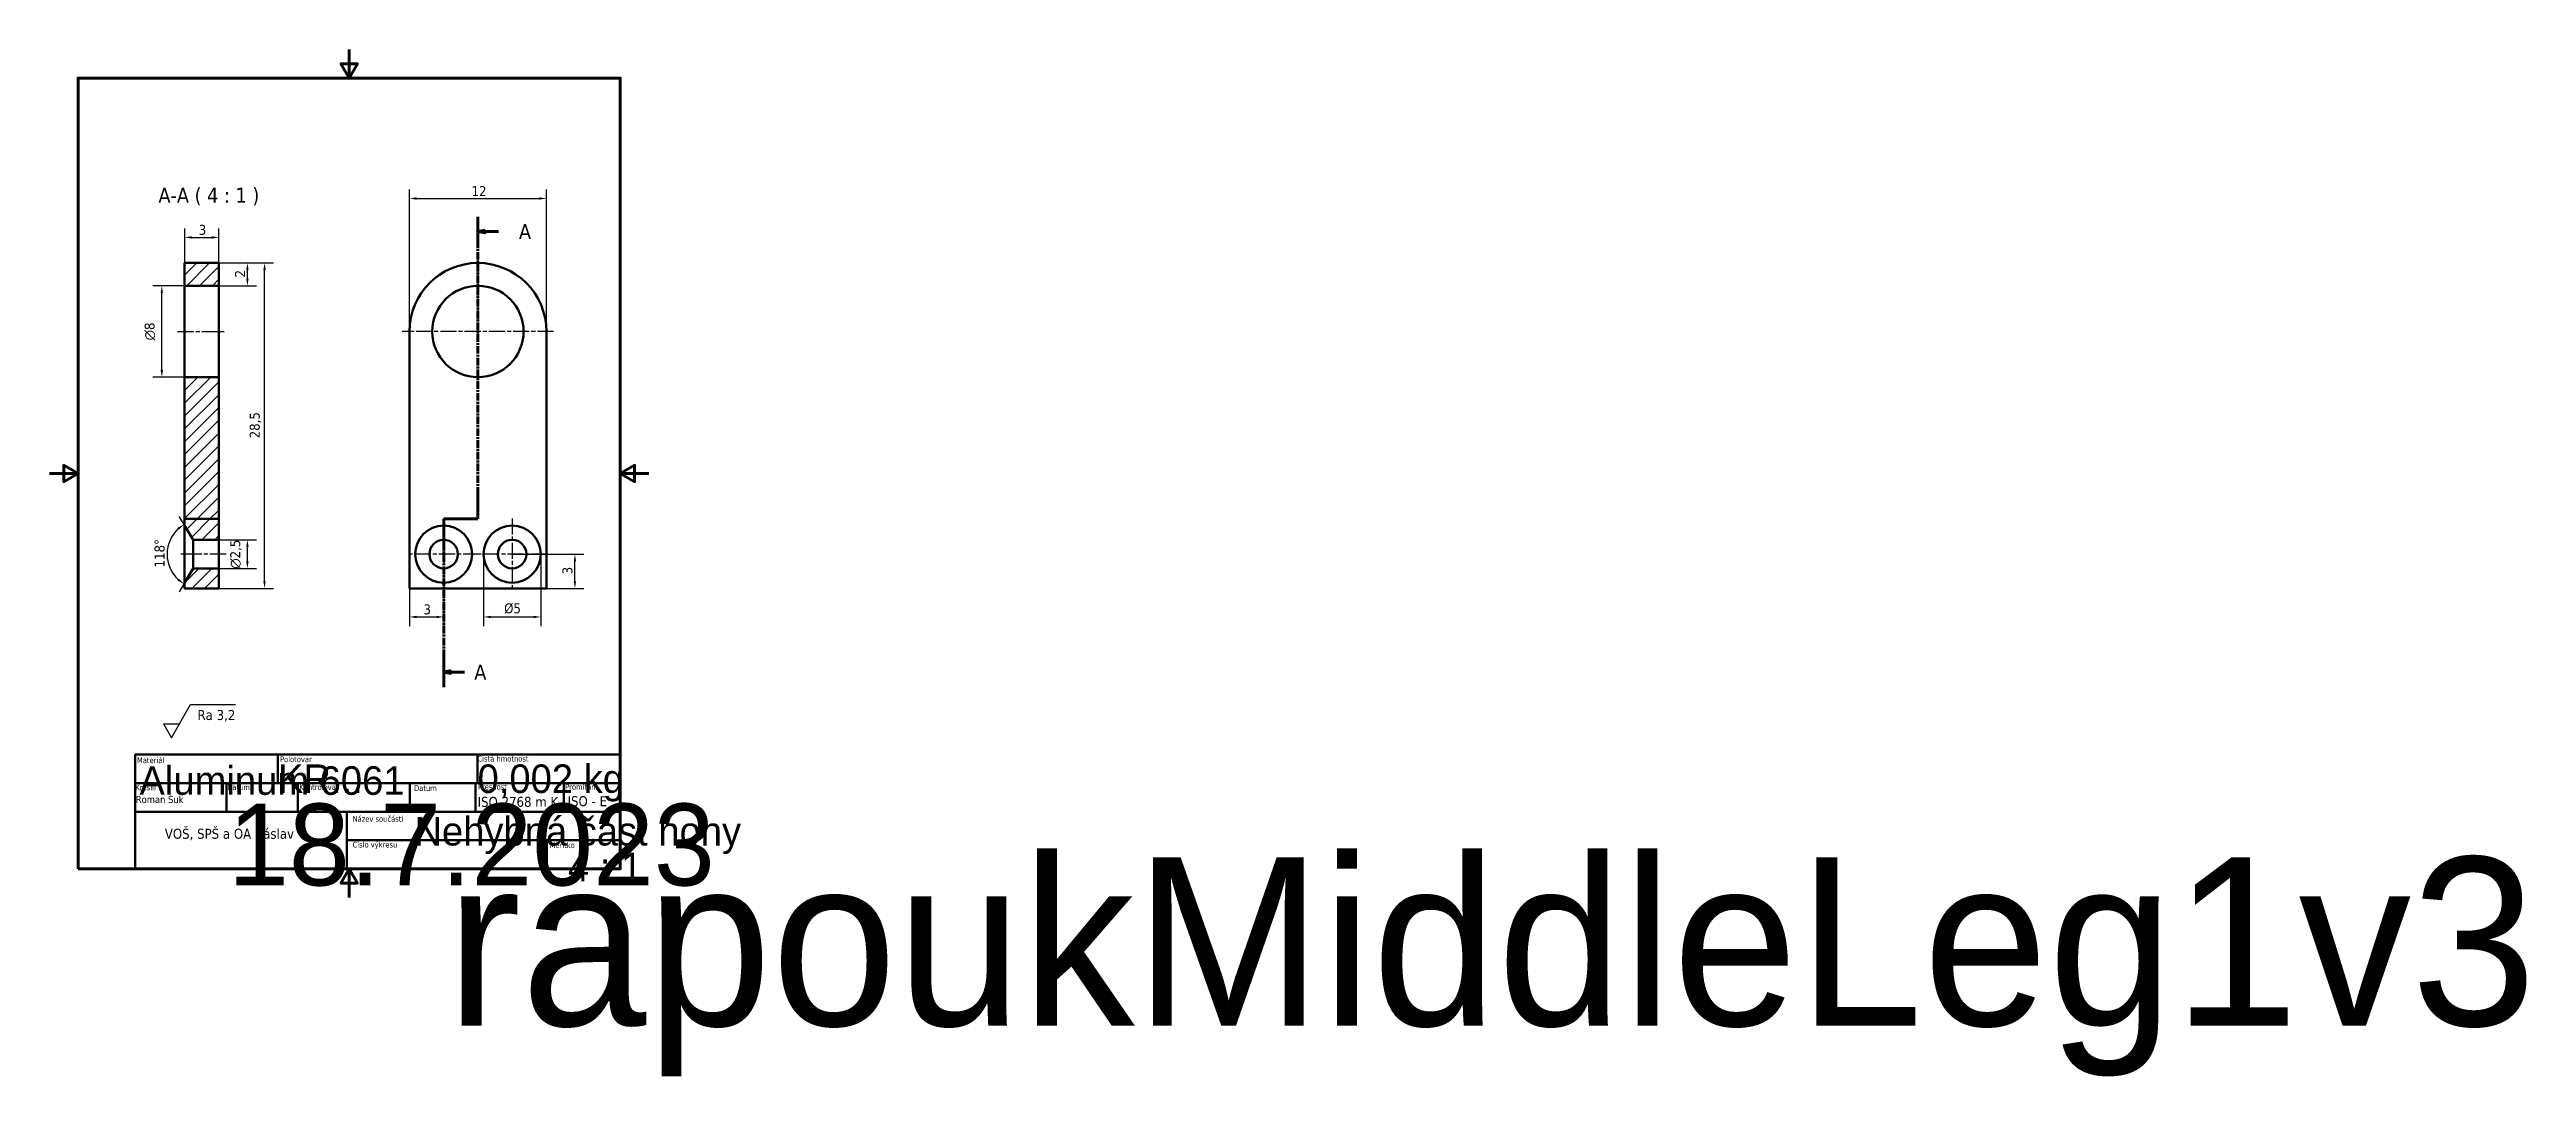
# Model space of a CAD drawing. Header units: millimetres. Extents: x 0 to 217, y -16 to 74.
import ezdxf
from ezdxf.enums import TextEntityAlignment as Align

# ---------------------------------------------------------------- set-up
doc = ezdxf.new("R2018")
doc.units = ezdxf.units.MM
doc.header["$LTSCALE"] = 0.25
doc.linetypes.add('CHAIN', pattern=[0.3543, 0.2362, -0.0295, 0.0591, -0.0295])
for name, color, linetype, lineweight in [('Border (ISO)', 7, 'Continuous', 70), ('Center Mark (ISO)', 7, 'Continuous', 25), ('Centerline (ISO)', 7, 'Continuous', 25), ('Dimension (ISO)', 7, 'Continuous', 25), ('Hatch (ISO)', 7, 'Continuous', 18), ('Section Line (ISO)', 7, 'CHAIN', 70), ('Symbol (ISO)', 7, 'Continuous', 25), ('Title (ISO)', 7, 'Continuous', 50), ('Visible (ISO)', 7, 'Continuous', 50)]:
    doc.layers.add(name, color=color, linetype=linetype, lineweight=lineweight)
doc.styles.add('Label Text (ISO)', font='tahoma.ttf')
doc.styles.add('Note Text (ISO)', font='tahoma.ttf')
doc.styles.get("Standard").update_dxf_attribs({"font": 'tahoma.ttf'})
doc.styles.add('Text Style41', font='tahoma.ttf')
doc.styles.add('Text Style47', font='tahoma.ttf')
doc.dimstyles.new('Default (ISO)', dxfattribs={"dimscale": 0.25, "dimtxt": 3.5, "dimasz": 2.5, "dimexe": 3.175, "dimexo": 0, "dimgap": 0.762, "dimtad": 1, "dimdec": 3, "dimrnd": 1e-08, "dimtxsty": 'Note Text (ISO)', "dimcen": 0.09, "dimdle": 10, "dimclrd": 256, "dimclre": 256, "dimclrt": 256, "dimadec": 3, "dimazin": 2, "dimtfac": 1.001486, "dimtmove": 0, "dimatfit": 3, "dimfxl": 1, "dimtolj": 1, "dimtzin": 0, "dimlwd": -1, "dimlwe": -1, "dimarcsym": 0})
pattern_1 = [(45, (0, 0), (-0.561266, 0.561266), [])]

# ---------------------------------------------------------------- blocks, each defined once
blk = doc.blocks.new('Borders Výchozí rámeček')
at = {"layer": 'Border (ISO)', "flags": 128}
for points in [[(105, 297), (105, 287), (102.11, 292), (107.89, 292), (105, 287)], [(10, 10), (10, 287), (200, 287), (200, 10), (10, 10)], [(0, 148.5), (10, 148.5), (5, 151.39), (5, 145.61), (10, 148.5)], [(210, 148.5), (200, 148.5), (205, 151.39), (205, 145.61), (200, 148.5)], [(105, 0), (105, 10), (102.11, 5), (107.89, 5), (105, 10)]]:
    blk.add_lwpolyline(points, dxfattribs=at)
blk = doc.blocks.new('Title Blocks S2')
at = {"layer": 'Title (ISO)'}
for p, q in [((100.84, 128.69), (100.84, 138.69)), ((100.84, 138.69), (270.84, 138.69)), ((150.84, 138.69), (150.84, 128.69)), ((220.84, 138.69), (220.84, 128.69)), ((270.84, 138.69), (270.84, 128.69)), ((270.84, 128.69), (100.84, 128.69)), ((100.84, 128.69), (100.84, 98.69)), ((132.84, 118.69), (132.84, 128.69)), ((157.84, 118.69), (157.84, 128.69)), ((197.07, 118.69), (197.07, 128.69)), ((220.07, 118.69), (220.07, 128.69)), ((251.07, 118.69), (251.07, 128.69)), ((270.84, 98.69), (270.84, 128.69)), ((100.84, 118.69), (270.84, 118.69)), ((175.07, 118.69), (175.07, 98.69)), ((270.84, 108.69), (175.07, 108.69)), ((245.07, 98.69), (245.07, 108.69)), ((100.84, 98.69), (270.84, 98.69))]:
    blk.add_line(p, q, dxfattribs=at)
at = {"layer": 'Title (ISO)', "style": 'Text Style41'}
for s, p in [('Kreslil', (100.94, 128.21)), ('Datum', (133.1, 128.27)), ('Kontroloval', (158.38, 128.32)), ('Datum', (198.56, 127.96))]:
    blk.add_text(s, height=2, dxfattribs=at).set_placement(p, align=Align.TOP_LEFT)
at = {"layer": 'Title (ISO)', "style": 'Text Style47'}
blk.add_text('Roman Suk', height=2.49, dxfattribs=at).set_placement((101.07, 121), align=Align.BOTTOM_LEFT)
at = {"layer": 'Title (ISO)', "attachment_point": 1, "style": 'Note Text (ISO)'}
for s, insert, char_height in [('\\fTahoma|b0|i0;{\\H2.0000;Materiál}', (101.46, 137.7), 2), ('\\fTahoma|b0|i0;{\\H2.0000;Polotovar}', (151.61, 138.05), 2), ('\\fTahoma|b0|i0;{\\H2.0000;Čistá hmotnost}', (220.79, 138.27), 2), ('\\fTahoma|b0|i0;{\\H2.0000;Přesnost}', (220.94, 128.43), 2), ('\\fTahoma|b0|i0;ISO 2768 m K', (220.84, 123.9), 3.5), ('\\fTahoma|b0|i0;{\\H2.0000;Promítání}', (251.51, 128.38), 2), ('\\fTahoma|b0|i0;ISO - E', (252.37, 124.13), 3.5), ('\\fTahoma|b0|i0;VOŠ, SPŠ a OA Čáslav', (111.22, 112.72), 3.5), ('\\fTahoma|b0|i0;{\\H2.0000;Název součásti}', (177.03, 117.17), 2), ('\\fTahoma|b0|i0;{\\H2.0000;Číslo výkresu}', (177.02, 108.16), 2), ('\\fTahoma|b0|i0;{\\H2.0000;Měřítko}', (246.09, 107.95), 2)]:
    blk.add_mtext(s, dxfattribs=dict(at, insert=insert, char_height=char_height))
at = {"layer": 'Title (ISO)', "lineweight": 30, "flags": 104}
for tag, height, p in [('MATERIÁL', 3.5, (102.34, 134.6)), ('Polotovar', 3.5, (150.87, 135.24)), ('HMOTNOST\\P3;', 3.5, (220.84, 135.24)), ('POPIS', 5, (198.7, 116.85)), ('Počáteční_měřítko_pohledu', 3.5, (252.52, 104.32))]:
    blk.add_attdef(tag, text='', height=height, dxfattribs=at).set_placement(p, align=Align.TOP_LEFT)
blk.add_attdef('DATUM_VYTVOŘENÍ', text='', height=2.49, dxfattribs=at).set_placement((133.41, 121.52), align=Align.BOTTOM_LEFT)
blk.add_attdef('ČÍSLO_SOUČÁSTI', text='', height=5, dxfattribs=at).set_placement((209.83, 102.74), align=Align.MIDDLE_CENTER)
blk = doc.blocks.new('2dTransSection0')
at = {"layer": 'Section Line (ISO)', "linetype": 'CHAIN', "ltscale": 44.947014}
blk.add_line((150.12, 238.43), (150.12, 132.55), dxfattribs=at)
at = {"layer": 'Section Line (ISO)', "linetype": 'Continuous', "lineweight": 140}
for p, q in [((150.12, 238.43), (150.12, 228.1)), ((150.12, 142.88), (150.12, 132.55)), ((150.12, 132.55), (138.12, 132.55)), ((138.12, 132.55), (138.12, 122.03)), ((138.12, 84.19), (138.12, 73.66))]:
    blk.add_line(p, q, dxfattribs=at)
at = {"layer": 'Section Line (ISO)', "linetype": 'Continuous'}
for p, q in [((152.62, 233.76), (150.12, 233.26)), ((152.62, 233.26), (150.12, 233.26)), ((150.12, 233.26), (152.62, 232.76)), ((152.62, 232.76), (152.62, 233.76)), ((157.31, 233.26), (152.62, 233.26)), ((140.62, 79.42), (138.12, 78.92)), ((140.62, 78.92), (138.12, 78.92)), ((138.12, 78.92), (140.62, 78.42)), ((140.62, 78.42), (140.62, 79.42)), ((145.38, 78.92), (140.62, 78.92))]:
    blk.add_line(p, q, dxfattribs=at)
at = {"layer": 'Section Line (ISO)', "linetype": 'CHAIN', "ltscale": 13.334389}
blk.add_line((150.12, 132.55), (138.12, 132.55), dxfattribs=at)
at = {"layer": 'Section Line (ISO)', "linetype": 'CHAIN', "ltscale": 45.505001}
blk.add_line((138.12, 132.55), (138.12, 73.66), dxfattribs=at)
at = {"layer": 'Section Line (ISO)', "linetype": 'Continuous', "flags": 128}
for points in [[(152.62, 233.76), (150.12, 233.26), (152.62, 232.76), (152.62, 233.76)], [(140.62, 79.42), (138.12, 78.92), (140.62, 78.42), (140.62, 79.42)]]:
    blk.add_lwpolyline(points, dxfattribs=at)
at = {"layer": 'Section Line (ISO)'}
for points in [[(152.62, 233.76), (150.12, 233.26), (152.62, 232.76), (152.62, 233.76)], [(140.62, 79.42), (138.12, 78.92), (140.62, 78.42), (140.62, 79.42)]]:
    blk.add_solid(points, dxfattribs=at)
at = {"layer": 'Section Line (ISO)', "char_height": 5.25, "attachment_point": 7, "style": 'Label Text (ISO)'}
for insert in [(164.51, 230.63), (148.85, 76.3)]:
    blk.add_mtext('A', dxfattribs=dict(at, insert=insert))
blk = doc.blocks.new('*D7')
at = {"layer": 'Defpoints', "color": 0, "transparency": 16777216}
for p in [(14.84, 57.8), (11.84, 55.56), (14.84, 55.56)]:
    blk.add_point(p, dxfattribs=at)
at = {"layer": 'Dimension (ISO)', "transparency": 16777216}
for p, q in [((11.84, 55.56), (11.84, 58.59)), ((14.84, 55.56), (14.84, 58.59)), ((12.46, 57.8), (14.21, 57.8))]:
    blk.add_line(p, q, dxfattribs=at)
for points in [[(12.46, 57.9), (12.46, 57.69), (11.84, 57.8)], [(14.21, 57.9), (14.21, 57.69), (14.84, 57.8)]]:
    blk.add_solid(points, dxfattribs=at)
at = {"layer": 'Dimension (ISO)', "transparency": 16777216, "insert": (13.07, 58.9), "char_height": 0.875, "attachment_point": 1, "style": 'Note Text (ISO)'}
blk.add_mtext('\\A1;3', dxfattribs=at)
blk = doc.blocks.new('*D8')
at = {"layer": 'Defpoints', "color": 0, "transparency": 16777216}
for p in [(9.84, 53.56), (11.84, 53.56), (11.84, 45.56)]:
    blk.add_point(p, dxfattribs=at)
at = {"layer": 'Dimension (ISO)', "transparency": 16777216}
for p, q in [((11.84, 53.56), (9.04, 53.56)), ((9.84, 46.18), (9.84, 52.93)), ((11.84, 45.56), (9.04, 45.56))]:
    blk.add_line(p, q, dxfattribs=at)
for points in [[(9.73, 52.93), (9.94, 52.93), (9.84, 53.56)], [(9.73, 46.18), (9.94, 46.18), (9.84, 45.56)]]:
    blk.add_solid(points, dxfattribs=at)
at = {"layer": 'Dimension (ISO)', "transparency": 16777216, "insert": (8.33, 48.78), "char_height": 0.875, "attachment_point": 1, "rotation": 90, "style": 'Note Text (ISO)'}
blk.add_mtext('\\A1;{\\fAIGDT|b0|i0;\\ln}\\fTahoma|b0|i0;{\\H0.8750;8}', dxfattribs=at)
blk = doc.blocks.new('*D9')
at = {"layer": 'Defpoints', "color": 0, "transparency": 16777216}
for p in [(14.84, 55.56), (18.84, 55.56), (14.84, 27.06)]:
    blk.add_point(p, dxfattribs=at)
at = {"layer": 'Dimension (ISO)', "transparency": 16777216}
for p, q in [((14.84, 55.56), (19.63, 55.56)), ((18.84, 27.68), (18.84, 54.93)), ((14.84, 27.06), (19.63, 27.06))]:
    blk.add_line(p, q, dxfattribs=at)
for points in [[(18.73, 54.93), (18.94, 54.93), (18.84, 55.56)], [(18.73, 27.68), (18.94, 27.68), (18.84, 27.06)]]:
    blk.add_solid(points, dxfattribs=at)
at = {"layer": 'Dimension (ISO)', "transparency": 16777216, "insert": (17.54, 40.2), "char_height": 0.875, "attachment_point": 1, "rotation": 90, "style": 'Note Text (ISO)'}
blk.add_mtext('\\A1;28,5', dxfattribs=at)
blk = doc.blocks.new('*D10')
at = {"layer": 'Defpoints', "color": 0, "transparency": 16777216}
for p in [(14.84, 31.31), (17.34, 31.31), (14.84, 28.81)]:
    blk.add_point(p, dxfattribs=at)
at = {"layer": 'Dimension (ISO)', "transparency": 16777216}
for p, q in [((14.84, 31.31), (18.13, 31.31)), ((17.34, 29.43), (17.34, 30.68)), ((14.84, 28.81), (18.13, 28.81))]:
    blk.add_line(p, q, dxfattribs=at)
for points in [[(17.23, 30.68), (17.44, 30.68), (17.34, 31.31)], [(17.23, 29.43), (17.44, 29.43), (17.34, 28.81)]]:
    blk.add_solid(points, dxfattribs=at)
at = {"layer": 'Dimension (ISO)', "transparency": 16777216, "insert": (15.83, 28.78), "char_height": 0.875, "attachment_point": 1, "rotation": 90, "style": 'Note Text (ISO)'}
blk.add_mtext('\\A1;{\\fAIGDT|b0|i0;\\ln}\\fTahoma|b0|i0;{\\H0.8750;2,5}', dxfattribs=at)
blk = doc.blocks.new('*D11')
at = {"layer": 'Defpoints', "color": 0, "transparency": 16777216}
for p in [(11.84, 32.56), (10.48, 31.08), (12.59, 28.81), (13.34, 30.06)]:
    blk.add_point(p, dxfattribs=at)
at = {"layer": 'Dimension (ISO)', "transparency": 16777216}
for p, q in [((11.84, 32.56), (11.37, 33.34)), ((12.59, 28.81), (11.37, 26.77))]:
    blk.add_line(p, q, dxfattribs=at)
blk.add_arc((13.34, 30.06), 3.04, 132.7998, 227.2002, dxfattribs=at)
for points in [[(11.21, 32.37), (11.34, 32.21), (11.77, 32.66)], [(11.34, 27.91), (11.21, 27.74), (11.77, 27.45)]]:
    blk.add_solid(points, dxfattribs=at)
at = {"layer": 'Dimension (ISO)', "transparency": 16777216, "insert": (9.2, 28.89), "char_height": 0.875, "attachment_point": 1, "rotation": 90, "style": 'Note Text (ISO)'}
blk.add_mtext('\\A1;118°', dxfattribs=at)
blk = doc.blocks.new('*D12')
at = {"layer": 'Defpoints', "color": 0, "transparency": 16777216}
for p in [(43.53, 61.21), (31.53, 49.56), (43.53, 49.56)]:
    blk.add_point(p, dxfattribs=at)
at = {"layer": 'Dimension (ISO)', "transparency": 16777216}
for p, q in [((31.53, 49.56), (31.53, 62)), ((32.16, 61.21), (42.91, 61.21)), ((43.53, 49.56), (43.53, 62))]:
    blk.add_line(p, q, dxfattribs=at)
for points in [[(32.16, 61.31), (32.16, 61.1), (31.53, 61.21)], [(42.91, 61.31), (42.91, 61.1), (43.53, 61.21)]]:
    blk.add_solid(points, dxfattribs=at)
at = {"layer": 'Dimension (ISO)', "transparency": 16777216, "insert": (36.97, 62.29), "char_height": 0.875, "attachment_point": 1, "style": 'Note Text (ISO)'}
blk.add_mtext('\\A1;12', dxfattribs=at)
blk = doc.blocks.new('*D13')
at = {"layer": 'Defpoints', "color": 0, "transparency": 16777216}
for p in [(38.03, 30.06), (43.03, 30.06), (43.03, 24.56)]:
    blk.add_point(p, dxfattribs=at)
at = {"layer": 'Dimension (ISO)', "transparency": 16777216}
for p, q in [((38.03, 30.06), (38.03, 23.76)), ((43.03, 30.06), (43.03, 23.76)), ((38.66, 24.56), (42.41, 24.56))]:
    blk.add_line(p, q, dxfattribs=at)
for points in [[(38.66, 24.66), (38.66, 24.45), (38.03, 24.56)], [(42.41, 24.66), (42.41, 24.45), (43.03, 24.56)]]:
    blk.add_solid(points, dxfattribs=at)
at = {"layer": 'Dimension (ISO)', "transparency": 16777216, "insert": (39.83, 25.75), "char_height": 0.875, "attachment_point": 1, "style": 'Note Text (ISO)'}
blk.add_mtext('\\A1;\\fTahoma|b0|i0;{\\H0.8750;Ø5}', dxfattribs=at)
blk = doc.blocks.new('*D14')
at = {"layer": 'Defpoints', "color": 0, "transparency": 16777216}
for p in [(14.84, 55.56), (17.34, 55.56), (14.84, 53.56)]:
    blk.add_point(p, dxfattribs=at)
at = {"layer": 'Dimension (ISO)', "transparency": 16777216}
for p, q in [((14.84, 55.56), (18.13, 55.56)), ((17.34, 54.18), (17.34, 54.93)), ((14.84, 53.56), (18.13, 53.56))]:
    blk.add_line(p, q, dxfattribs=at)
for points in [[(17.23, 54.93), (17.44, 54.93), (17.34, 55.56)], [(17.23, 54.18), (17.44, 54.18), (17.34, 53.56)]]:
    blk.add_solid(points, dxfattribs=at)
at = {"layer": 'Dimension (ISO)', "transparency": 16777216, "insert": (16.25, 54.29), "char_height": 0.875, "attachment_point": 1, "rotation": 90, "style": 'Note Text (ISO)'}
blk.add_mtext('\\A1;2', dxfattribs=at)
blk = doc.blocks.new('*D15')
at = {"layer": 'Defpoints', "color": 0, "transparency": 16777216}
for p in [(40.53, 30.06), (46.03, 30.06), (43.53, 27.06)]:
    blk.add_point(p, dxfattribs=at)
at = {"layer": 'Dimension (ISO)', "transparency": 16777216}
for p, q in [((40.53, 30.06), (46.82, 30.06)), ((46.03, 27.68), (46.03, 29.43)), ((43.53, 27.06), (46.82, 27.06))]:
    blk.add_line(p, q, dxfattribs=at)
for points in [[(45.93, 29.43), (46.13, 29.43), (46.03, 30.06)], [(45.93, 27.68), (46.13, 27.68), (46.03, 27.06)]]:
    blk.add_solid(points, dxfattribs=at)
at = {"layer": 'Dimension (ISO)', "transparency": 16777216, "insert": (44.93, 28.29), "char_height": 0.875, "attachment_point": 1, "rotation": 90, "style": 'Note Text (ISO)'}
blk.add_mtext('\\A1;3', dxfattribs=at)
blk = doc.blocks.new('Surface Texture Identifier1')
at = {"layer": 'Symbol (ISO)'}
for p, q in [((39.91, 60.83), (42.74, 55.93)), ((39.91, 60.83), (45.57, 60.83)), ((42.74, 55.93), (49.45, 67.55)), ((49.45, 67.55), (65.22, 67.55))]:
    blk.add_line(p, q, dxfattribs=at)
at = {"layer": 'Symbol (ISO)', "insert": (51.84, 61.57), "char_height": 3.5, "attachment_point": 7, "style": 'Note Text (ISO)'}
blk.add_mtext('Ra 3,2', dxfattribs=at)
blk = doc.blocks.new('*D17')
at = {"layer": 'Defpoints', "color": 0, "transparency": 16777216}
for p in [(31.53, 27.06), (34.53, 26.93), (34.53, 24.56)]:
    blk.add_point(p, dxfattribs=at)
at = {"layer": 'Dimension (ISO)', "transparency": 16777216}
for p, q in [((31.53, 27.06), (31.53, 23.76)), ((34.53, 26.93), (34.53, 23.76)), ((32.16, 24.56), (33.91, 24.56))]:
    blk.add_line(p, q, dxfattribs=at)
for points in [[(32.16, 24.66), (32.16, 24.45), (31.53, 24.56)], [(33.91, 24.66), (33.91, 24.45), (34.53, 24.56)]]:
    blk.add_solid(points, dxfattribs=at)
at = {"layer": 'Dimension (ISO)', "transparency": 16777216, "insert": (32.76, 25.66), "char_height": 0.875, "attachment_point": 1, "style": 'Note Text (ISO)'}
blk.add_mtext('\\A1;3', dxfattribs=at)

msp = doc.modelspace()

# ---------------------------------------------------------------- hatches: boundary and pattern name
at = {"layer": 'Hatch (ISO)'}
h = msp.add_hatch(dxfattribs=at)
h.set_pattern_fill('ANSI31', color=256, scale=6.35, style=0)
h.set_pattern_definition(pattern_1)
h.paths.add_polyline_path([(11.8385, 53.5581), (14.8385, 53.5581), (14.8385, 55.5581), (11.8385, 55.5581)])
h = msp.add_hatch(dxfattribs=at)
h.set_pattern_fill('ANSI31', color=256, scale=6.35, style=0)
h.set_pattern_definition(pattern_1)
h.paths.add_polyline_path([(11.8385, 33.1382), (14.8385, 33.1382), (14.8385, 45.5581), (11.8385, 45.5581)])
h = msp.add_hatch(dxfattribs=at)
h.set_pattern_fill('ANSI31', color=256, scale=6.35, style=0)
h.set_pattern_definition(pattern_1)
h.paths.add_polyline_path([(11.8385, 33.1382), (11.8385, 32.5581), (12.5896, 31.3081), (14.8385, 31.3081), (14.8385, 33.1382)])
h = msp.add_hatch(dxfattribs=at)
h.set_pattern_fill('ANSI31', color=256, scale=6.35, style=0)
h.set_pattern_definition(pattern_1)
h.paths.add_polyline_path([(12.5896, 28.8081), (11.8385, 27.5581), (11.8385, 27.0581), (14.8385, 27.0581), (14.8385, 28.8081)])

# ---------------------------------------------------------------- linework, layer by layer
at = {"layer": 'Center Mark (ISO)', "linetype": 'CHAIN', "ltscale": 23.990969}
for p, q in [((37.5302, 56.1831), (37.5302, 48.9331)), ((44.1552, 49.5581), (30.9052, 49.5581)), ((34.5302, 33.1831), (34.5302, 26.9331)), ((40.5302, 33.1831), (40.5302, 26.9331)), ((37.6552, 30.0581), (31.4052, 30.0581)), ((43.6552, 30.0581), (37.4052, 30.0581))]:
    msp.add_line(p, q, dxfattribs=at)
at = {"layer": 'Centerline (ISO)', "linetype": 'CHAIN', "ltscale": 23.990969}
for p, q in [((11.2135, 49.5581), (15.4635, 49.5581)), ((15.4635, 30.0581), (11.517, 30.0581))]:
    msp.add_line(p, q, dxfattribs=at)
at = {"layer": 'Visible (ISO)'}
for p, q in [((14.8385, 55.5581), (11.8385, 55.5581)), ((11.8385, 55.5581), (11.8385, 53.5581)), ((14.8385, 53.5581), (14.8385, 55.5581)), ((11.8385, 53.5581), (14.8385, 53.5581)), ((11.8385, 45.5581), (11.8385, 53.5581)), ((14.8385, 53.5581), (14.8385, 45.5581)), ((31.5302, 27.0581), (31.5302, 49.5581)), ((43.5302, 27.0581), (43.5302, 49.5581)), ((11.8385, 45.5581), (11.8385, 33.1382)), ((14.8385, 45.5581), (11.8385, 45.5581)), ((14.8385, 33.1382), (14.8385, 45.5581)), ((11.8385, 33.1382), (11.8385, 32.5581)), ((11.8385, 33.1382), (14.8385, 33.1382)), ((11.8385, 32.5581), (12.5896, 31.3081)), ((11.8385, 27.5581), (11.8385, 32.5581)), ((14.8385, 31.3081), (14.8385, 33.1382)), ((12.5896, 31.3081), (14.8385, 31.3081)), ((12.5896, 31.3081), (12.5896, 28.8081)), ((14.8385, 31.3081), (14.8385, 28.8081)), ((12.5896, 28.8081), (11.8385, 27.5581)), ((14.8385, 28.8081), (12.5896, 28.8081)), ((14.8385, 27.0581), (14.8385, 28.8081)), ((11.8385, 27.5581), (11.8385, 27.0581)), ((11.8385, 27.0581), (14.8385, 27.0581)), ((31.5302, 27.0581), (43.5302, 27.0581))]:
    msp.add_line(p, q, dxfattribs=at)
for centre, radius in [((37.5302, 49.5581), 4), ((34.5302, 30.0581), 2.5), ((40.5302, 30.0581), 2.5), ((34.5302, 30.0581), 1.25), ((40.5302, 30.0581), 1.25)]:
    msp.add_circle(centre, radius, dxfattribs=at)
msp.add_arc((37.5302, 49.5581), 6, 0, 180, dxfattribs=at)

# ---------------------------------------------------------------- block references
at = {"xscale": 0.25, "yscale": 0.25, "zscale": 0.25}
msp.add_blockref('Borders Výchozí rámeček', (0, 0), dxfattribs=at)
ref = msp.add_blockref('Title Blocks S2', (-17.709, -22.1726), dxfattribs=dict(xscale=0.25, yscale=0.25, zscale=0.25))
lines = msp.add_mtext('rapoukMiddleLeg1v3', dxfattribs={"layer": 'Title (ISO)', "insert": (34.749, 3.513), "char_height": 14.75, "attachment_point": 1})
ref.add_attrib('ČÍSLO_SOUČÁSTI', '', (34.749, 3.513), dxfattribs={"flags": 104}).embed_mtext(lines)
lines = msp.add_mtext('18.7.2023', dxfattribs={"layer": 'Title (ISO)', "insert": (15.6447, 8.2071), "char_height": 7.16663, "attachment_point": 1})
ref.add_attrib('DATUM_VYTVOŘENÍ', '', (15.6447, 8.2071), dxfattribs={"flags": 104}).embed_mtext(lines)
lines = msp.add_mtext('Aluminum 6061', dxfattribs={"layer": 'Title (ISO)', "insert": (7.8755, 11.4782), "char_height": 2.5, "attachment_point": 1})
ref.add_attrib('MATERIÁL', '', (7.8755, 11.4782), dxfattribs={"flags": 104}).embed_mtext(lines)
lines = msp.add_mtext('0,002 kg', dxfattribs={"layer": 'Title (ISO)', "insert": (37.5, 11.6376), "char_height": 2.5, "attachment_point": 1})
ref.add_attrib('HMOTNOST\\P3;', '', (37.5, 11.6376), dxfattribs={"flags": 104}).embed_mtext(lines)
lines = msp.add_mtext('Nehybná část nohy', dxfattribs={"layer": 'Title (ISO)', "insert": (31.9666, 7.0394), "char_height": 2.5, "attachment_point": 1})
ref.add_attrib('POPIS', '', (31.9666, 7.0394), dxfattribs={"flags": 104}).embed_mtext(lines)
lines = msp.add_mtext('4 : 1', dxfattribs={"layer": 'Title (ISO)', "insert": (45.4222, 3.9079), "char_height": 2.5, "attachment_point": 1})
ref.add_attrib('Počáteční_měřítko_pohledu', '', (45.4222, 3.9079), dxfattribs={"flags": 104}).embed_mtext(lines)
lines = msp.add_mtext('KR...', dxfattribs={"layer": 'Title (ISO)', "insert": (20.0089, 11.6376), "char_height": 2.5, "attachment_point": 1})
ref.add_attrib('Polotovar', '', (20.0089, 11.6376), dxfattribs={"flags": 104}).embed_mtext(lines)
at = {"layer": 'Section Line (ISO)', "xscale": 0.25, "yscale": 0.25, "zscale": 0.25}
msp.add_blockref('2dTransSection0', (0, 0), dxfattribs=at)
at = {"layer": 'Symbol (ISO)', "xscale": 0.25, "yscale": 0.25, "zscale": 0.25}
msp.add_blockref('Surface Texture Identifier1', (0, 0), dxfattribs=at)

# ---------------------------------------------------------------- texts
at = {"layer": 'Symbol (ISO)', "insert": (9.5397, 60.5971), "char_height": 1.3125, "attachment_point": 7, "style": 'Label Text (ISO)'}
msp.add_mtext('A-A ( 4 : 1 )', dxfattribs=at)

# ---------------------------------------------------------------- dimensions: what is measured, and where the dimension line sits
at = {"layer": 'Dimension (ISO)'}
for base, p1, p2, picture, middle in [((43.5302, 61.2087), (31.5302, 49.5581), (43.5302, 49.5581), '*D12', (37.5302, 61.2087)), ((34.5302, 24.5581), (31.5302, 27.0581), (34.5302, 26.9331), '*D17', (33.0302, 24.5581))]:
    dim = msp.add_linear_dim(base=base, p1=p1, p2=p2, dimstyle='Default (ISO)', override={"dimgap": 0.762, "dimdec": 3, "dimtol": 0, "dimlim": 0, "dimtp": 0, "dimtm": 0, "dimtdec": 2, "dimtofl": 0, "dimatfit": 1}, dxfattribs=at)
    dim.commit()
    dim.dimension.update_dxf_attribs({"geometry": picture, "text_midpoint": middle, "dimtype": 160})
for base, p1, p2, angle, picture, middle in [((14.8385, 57.7984), (11.8385, 55.5581), (14.8385, 55.5581), 180, '*D7', (13.3385, 57.7984)), ((18.8385, 55.5581), (14.8385, 27.0581), (14.8385, 55.5581), 270, '*D9', (18.8385, 41.3081)), ((17.3385, 55.5581), (14.8385, 53.5581), (14.8385, 55.5581), 270, '*D14', (17.3385, 54.5581)), ((46.0302, 30.0581), (43.5302, 27.0581), (40.5302, 30.0581), 270, '*D15', (46.0302, 28.5581))]:
    dim = msp.add_linear_dim(base=base, p1=p1, p2=p2, angle=angle, dimstyle='Default (ISO)', override={"dimgap": 0.762, "dimdec": 3, "dimtol": 0, "dimlim": 0, "dimtp": 0, "dimtm": 0, "dimtdec": 2, "dimtofl": 0, "dimatfit": 1}, dxfattribs=at)
    dim.commit()
    dim.dimension.update_dxf_attribs({"geometry": picture, "text_midpoint": middle, "dimtype": 160})
for base, p1, p2, angle, text, picture, middle in [((9.8385, 53.5581), (11.8385, 45.5581), (11.8385, 53.5581), 90, '{\\fAIGDT|b0|i0;\\ln}\\fTahoma|b0|i0;{\\H0.8750;<>}', '*D8', (9.8385, 49.5581)), ((17.3385, 31.3081), (14.8385, 28.8081), (14.8385, 31.3081), 90, '{\\fAIGDT|b0|i0;\\ln}\\fTahoma|b0|i0;{\\H0.8750;<>}', '*D10', (17.3385, 30.0581)), ((43.0302, 24.5581), (38.0302, 30.0581), (43.0302, 30.0581), 180, '\\fTahoma|b0|i0;{\\H0.8750;Ø<>}', '*D13', (40.5302, 24.5581))]:
    dim = msp.add_linear_dim(base=base, p1=p1, p2=p2, angle=angle, text=text, dimstyle='Default (ISO)', override={"dimgap": 0.762, "dimdec": 3, "dimtol": 0, "dimlim": 0, "dimtp": 0, "dimtm": 0, "dimtdec": 2, "dimtofl": 0, "dimatfit": 1}, dxfattribs=at)
    dim.commit()
    dim.dimension.update_dxf_attribs({"geometry": picture, "text_midpoint": middle, "dimtype": 160})
dim = msp.add_angular_dim_3p(base=(10.47784, 31.0813), center=(13.34066, 30.05814), p1=(11.83851, 32.55814), p2=(12.58958, 28.80814), dimstyle='Default (ISO)', override={"dimgap": 0.762, "dimadec": 3, "dimtol": 0, "dimlim": 0, "dimtp": 0, "dimtm": 0, "dimtdec": 2}, dxfattribs=at)
dim.commit()
dim.dimension.update_dxf_attribs({"geometry": '*D11', "text_midpoint": (10.3005, 30.05814), "dimtype": 165})

doc.saveas('drawing.dxf')
